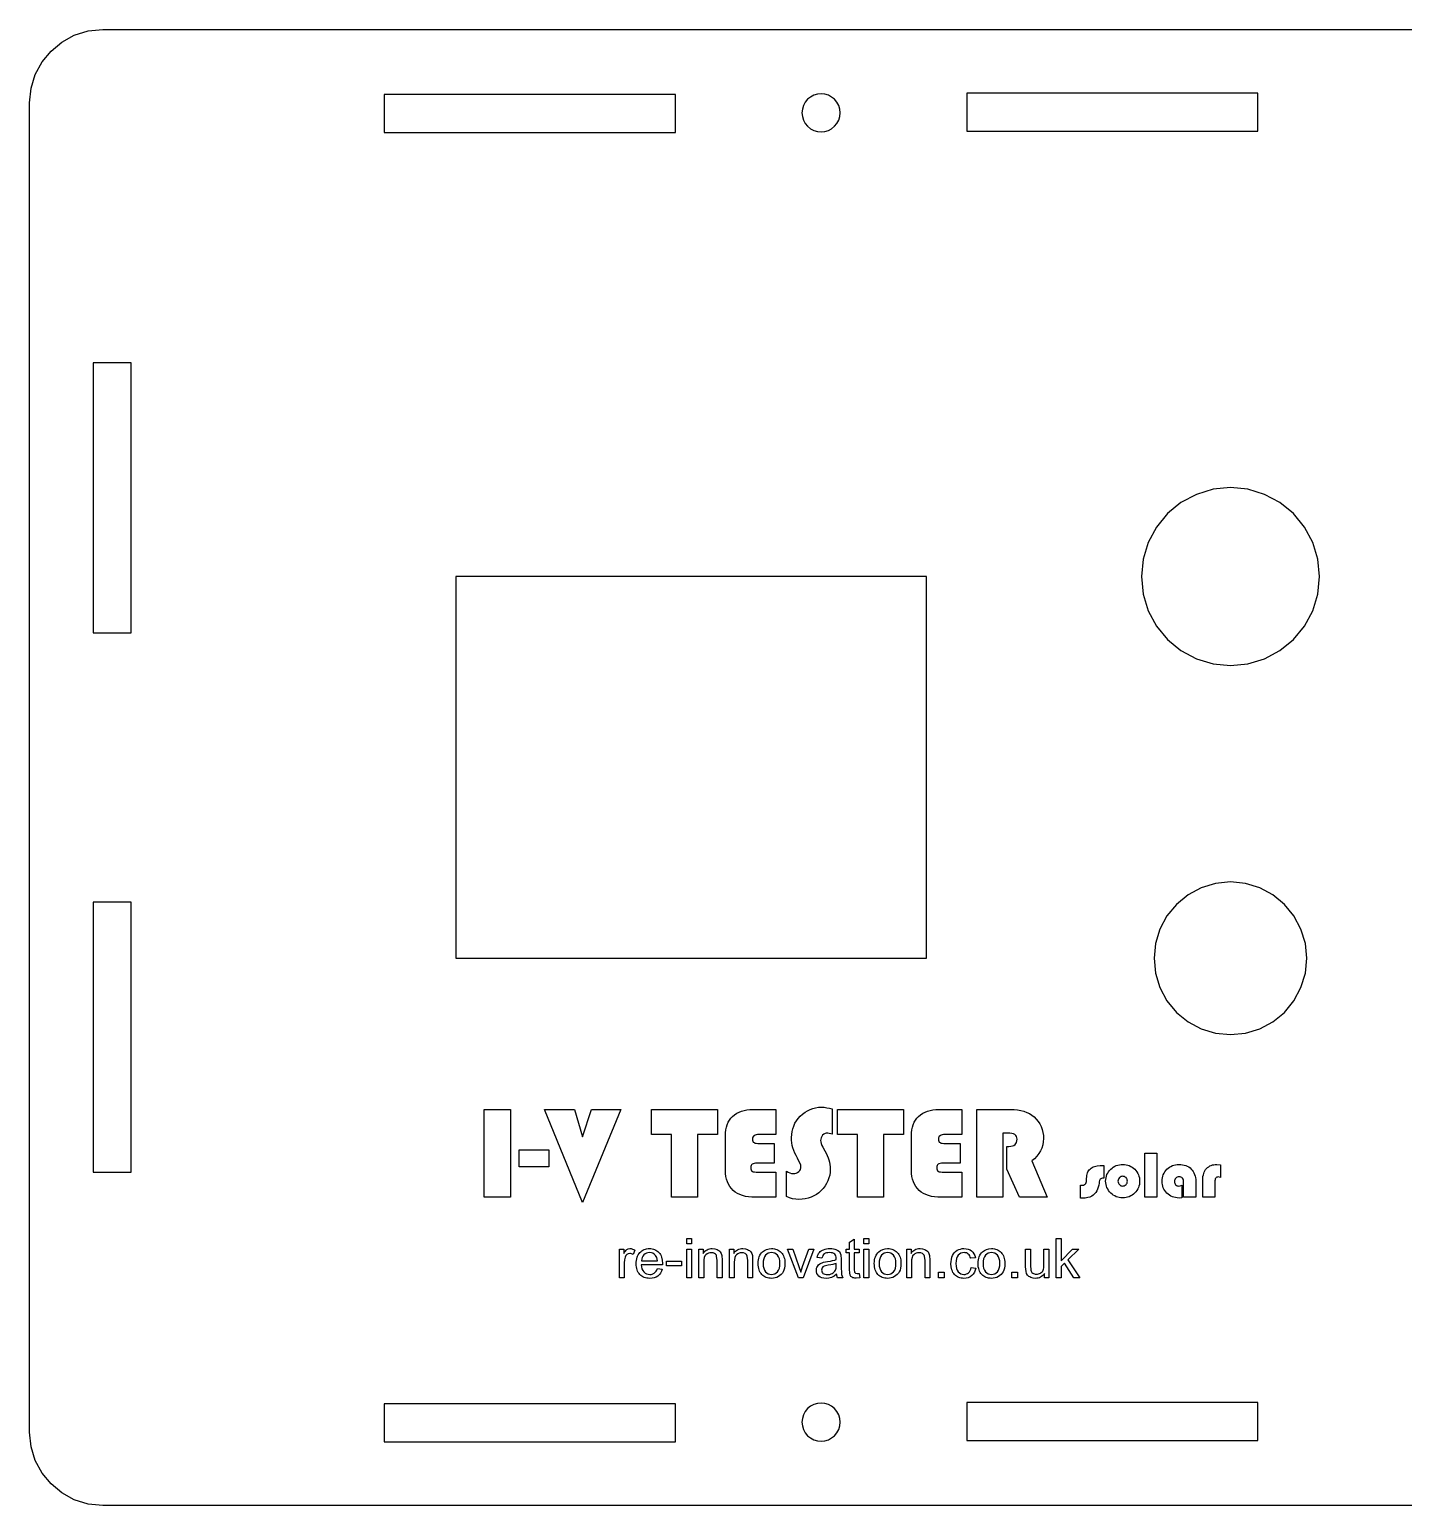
# Model space of a CAD drawing. Extents: x -206 to 219, y -253 to 211.
# Drawn here: x -98.1 to 9.9, y -10.5 to 105.5 of the extents above; entities that cross this region are included whole.
import ezdxf

# ---------------------------------------------------------------- set-up
doc = ezdxf.new("R2010")
doc.units = 0
doc.layers.add('LAYER_1', color=7, linetype='CONTINUOUS')

msp = doc.modelspace()

# ---------------------------------------------------------------- linework, layer by layer
at = {"layer": 'LAYER_1', "color": 250}
msp.add_lwpolyline([(112.15, -10.54), (-92.33, -10.54), (-93.49, -10.43), (-94.57, -10.09), (-95.54, -9.56), (-96.4, -8.85), (-97.1, -8), (-97.64, -7.02), (-97.97, -5.94), (-98.09, -4.78), (-98.09, 99.69), (-97.97, 100.85), (-97.64, 101.93), (-97.1, 102.91), (-96.4, 103.76), (-95.54, 104.47), (-94.57, 105), (-93.49, 105.34), (-92.33, 105.46), (-92.33, 105.46), (112.15, 105.46)], dxfattribs=at)
for points in [[(-70.2, 97.36), (-47.31, 97.36), (-47.31, 100.36), (-70.2, 100.36), (-70.2, 97.36)], [(-35.87, 100.41), (-36.16, 100.38), (-36.44, 100.29), (-36.7, 100.15), (-36.93, 99.97), (-37.12, 99.74), (-37.25, 99.48), (-37.34, 99.2), (-37.37, 98.91), (-37.34, 98.61), (-37.25, 98.33), (-37.12, 98.07), (-36.93, 97.85), (-36.7, 97.66), (-36.44, 97.52), (-36.16, 97.43), (-35.87, 97.41), (-35.58, 97.43), (-35.29, 97.52), (-35.04, 97.66), (-34.81, 97.85), (-34.62, 98.07), (-34.48, 98.33), (-34.4, 98.61), (-34.37, 98.91), (-34.4, 99.2), (-34.48, 99.48), (-34.62, 99.74), (-34.81, 99.97), (-35.04, 100.15), (-35.29, 100.29), (-35.58, 100.38)], [(-24.42, 97.46), (-1.54, 97.46), (-1.54, 100.46), (-24.42, 100.46), (-24.42, 97.46)], [(-93.09, 58.05), (-90.09, 58.05), (-90.09, 79.26), (-93.09, 79.26), (-93.09, 58.05)], [(-3.69, 69.46), (-5.05, 69.32), (-6.37, 68.92), (-7.58, 68.28), (-8.64, 67.41), (-9.51, 66.34), (-10.16, 65.13), (-10.55, 63.82), (-10.69, 62.46), (-10.55, 61.09), (-10.16, 59.78), (-9.51, 58.57), (-8.64, 57.51), (-7.58, 56.64), (-6.37, 55.99), (-5.05, 55.59), (-3.69, 55.46), (-2.32, 55.59), (-1.01, 55.99), (0.2, 56.64), (1.26, 57.51), (2.13, 58.57), (2.78, 59.78), (3.18, 61.09), (3.31, 62.46), (3.18, 63.82), (2.78, 65.13), (2.13, 66.34), (1.26, 67.41), (0.2, 68.28), (-1.01, 68.92), (-2.32, 69.32)], [(-64.59, 32.46), (-27.59, 32.46), (-27.59, 62.46), (-64.59, 62.46), (-64.59, 32.46)], [(-3.69, 38.46), (-4.86, 38.34), (-5.99, 38), (-7.02, 37.44), (-7.93, 36.7), (-8.68, 35.79), (-9.23, 34.75), (-9.57, 33.63), (-9.69, 32.46), (-9.57, 31.29), (-9.23, 30.16), (-8.68, 29.12), (-7.93, 28.21), (-7.02, 27.47), (-5.99, 26.91), (-4.86, 26.57), (-3.69, 26.46), (-2.52, 26.57), (-1.39, 26.91), (-0.36, 27.47), (0.55, 28.21), (1.3, 29.12), (1.85, 30.16), (2.2, 31.29), (2.31, 32.46), (2.2, 33.63), (1.85, 34.75), (1.3, 35.79), (0.55, 36.7), (-0.36, 37.44), (-1.39, 38), (-2.52, 38.34)], [(-93.09, 15.65), (-90.09, 15.65), (-90.09, 36.86), (-93.09, 36.86), (-93.09, 15.65)], [(-60.28, 20.59), (-60.28, 13.68), (-62.34, 13.68), (-62.34, 20.59), (-60.28, 20.59)], [(-51.62, 20.59), (-54.63, 13.28), (-57.62, 20.59), (-55.24, 20.59), (-54.61, 18.43), (-53.91, 20.59), (-51.62, 20.59)], [(-45.57, 18.6), (-45.57, 13.68), (-47.63, 13.68), (-47.63, 18.6), (-49.2, 18.6), (-49.2, 20.59), (-44, 20.59), (-44, 18.6), (-45.57, 18.6)], [(-39.56, 17.9), (-39.56, 16.36), (-40.9, 16.36), (-41.03, 16.35), (-41.13, 16.34), (-41.22, 16.31), (-41.29, 16.28), (-41.34, 16.23), (-41.37, 16.17), (-41.39, 16.1), (-41.4, 16.01), (-41.39, 15.91), (-41.37, 15.83), (-41.34, 15.76), (-41.28, 15.72), (-41.21, 15.69), (-41.11, 15.67), (-40.97, 15.66), (-40.81, 15.65), (-39.43, 15.65), (-39.43, 13.68), (-41.04, 13.68), (-41.32, 13.69), (-41.58, 13.71), (-41.82, 13.75), (-42.04, 13.81), (-42.25, 13.89), (-42.45, 13.98), (-42.62, 14.09), (-42.78, 14.22), (-42.92, 14.37), (-43.04, 14.52), (-43.15, 14.7), (-43.23, 14.89), (-43.3, 15.09), (-43.35, 15.31), (-43.37, 15.54), (-43.38, 15.79), (-43.38, 18.5), (-43.37, 18.74), (-43.35, 18.97), (-43.3, 19.18), (-43.24, 19.38), (-43.16, 19.57), (-43.06, 19.74), (-42.95, 19.9), (-42.82, 20.04), (-42.67, 20.17), (-42.5, 20.28), (-42.32, 20.37), (-42.13, 20.45), (-41.92, 20.51), (-41.7, 20.55), (-41.46, 20.58), (-41.21, 20.59), (-39.43, 20.59), (-39.43, 18.6), (-40.74, 18.6), (-40.86, 18.6), (-40.97, 18.58), (-41.06, 18.55), (-41.14, 18.52), (-41.19, 18.47), (-41.24, 18.41), (-41.26, 18.34), (-41.27, 18.26), (-41.26, 18.16), (-41.24, 18.09), (-41.2, 18.02), (-41.14, 17.98), (-41.07, 17.94), (-40.97, 17.92), (-40.84, 17.9), (-40.69, 17.9), (-39.56, 17.9)], [(-35, 20.62), (-35, 18.65), (-35.34, 18.72), (-35.46, 18.71), (-35.56, 18.68), (-35.66, 18.63), (-35.75, 18.55), (-35.82, 18.46), (-35.87, 18.36), (-35.9, 18.25), (-35.91, 18.14), (-35.9, 18.03), (-35.87, 17.9), (-35.81, 17.76), (-35.73, 17.61), (-35.57, 17.34), (-35.47, 17.15), (-35.39, 16.97), (-35.31, 16.79), (-35.25, 16.61), (-35.21, 16.43), (-35.17, 16.26), (-35.15, 16.08), (-35.15, 15.91), (-35.16, 15.66), (-35.19, 15.42), (-35.25, 15.2), (-35.33, 14.98), (-35.43, 14.77), (-35.55, 14.57), (-35.7, 14.38), (-35.86, 14.2), (-36.05, 14.04), (-36.24, 13.9), (-36.45, 13.78), (-36.66, 13.68), (-36.88, 13.6), (-37.12, 13.55), (-37.36, 13.52), (-37.61, 13.5), (-37.86, 13.52), (-38.11, 13.56), (-38.35, 13.63), (-38.59, 13.73), (-38.59, 15.73), (-38.45, 15.65), (-38.32, 15.59), (-38.19, 15.56), (-38.07, 15.54), (-37.94, 15.55), (-37.83, 15.58), (-37.72, 15.63), (-37.62, 15.7), (-37.55, 15.78), (-37.49, 15.87), (-37.46, 15.98), (-37.45, 16.09), (-37.46, 16.19), (-37.52, 16.33), (-37.61, 16.52), (-37.73, 16.75), (-37.84, 16.95), (-37.94, 17.15), (-38.02, 17.36), (-38.08, 17.56), (-38.13, 17.76), (-38.17, 17.96), (-38.19, 18.17), (-38.2, 18.37), (-38.18, 18.61), (-38.15, 18.84), (-38.1, 19.06), (-38.02, 19.28), (-37.92, 19.49), (-37.8, 19.68), (-37.66, 19.87), (-37.5, 20.05), (-37.32, 20.22), (-37.13, 20.36), (-36.94, 20.48), (-36.73, 20.58), (-36.52, 20.66), (-36.3, 20.72), (-36.07, 20.75), (-35.84, 20.76), (-35.62, 20.75), (-35.41, 20.72), (-35.21, 20.68), (-35, 20.62)], [(-30.95, 18.6), (-30.95, 13.68), (-33.01, 13.68), (-33.01, 18.6), (-34.58, 18.6), (-34.58, 20.59), (-29.38, 20.59), (-29.38, 18.6), (-30.95, 18.6)], [(-24.94, 17.9), (-24.94, 16.36), (-26.28, 16.36), (-26.41, 16.35), (-26.51, 16.34), (-26.6, 16.31), (-26.67, 16.28), (-26.72, 16.23), (-26.75, 16.17), (-26.77, 16.1), (-26.78, 16.01), (-26.77, 15.91), (-26.75, 15.83), (-26.72, 15.76), (-26.67, 15.72), (-26.59, 15.69), (-26.49, 15.67), (-26.35, 15.66), (-26.19, 15.65), (-24.81, 15.65), (-24.81, 13.68), (-26.42, 13.68), (-26.7, 13.69), (-26.96, 13.71), (-27.2, 13.75), (-27.43, 13.81), (-27.64, 13.89), (-27.83, 13.98), (-28, 14.09), (-28.16, 14.22), (-28.3, 14.37), (-28.43, 14.52), (-28.53, 14.7), (-28.61, 14.89), (-28.68, 15.09), (-28.73, 15.31), (-28.76, 15.54), (-28.77, 15.79), (-28.77, 18.5), (-28.76, 18.74), (-28.73, 18.97), (-28.68, 19.18), (-28.62, 19.38), (-28.54, 19.57), (-28.45, 19.74), (-28.33, 19.9), (-28.2, 20.04), (-28.05, 20.17), (-27.88, 20.28), (-27.7, 20.37), (-27.51, 20.45), (-27.3, 20.51), (-27.08, 20.55), (-26.85, 20.58), (-26.6, 20.59), (-24.81, 20.59), (-24.81, 18.6), (-26.12, 18.6), (-26.24, 18.6), (-26.35, 18.58), (-26.44, 18.55), (-26.52, 18.52), (-26.58, 18.47), (-26.62, 18.41), (-26.64, 18.34), (-26.65, 18.26), (-26.64, 18.16), (-26.62, 18.09), (-26.58, 18.02), (-26.52, 17.98), (-26.45, 17.94), (-26.35, 17.92), (-26.22, 17.9), (-26.07, 17.9), (-24.94, 17.9)], [(-21.57, 18.73), (-21.57, 13.68), (-23.63, 13.68), (-23.63, 20.59), (-20.99, 20.59), (-20.7, 20.58), (-20.42, 20.55), (-20.16, 20.5), (-19.92, 20.44), (-19.69, 20.35), (-19.49, 20.25), (-19.3, 20.13), (-19.12, 19.99), (-18.95, 19.82), (-18.8, 19.63), (-18.67, 19.44), (-18.57, 19.23), (-18.49, 19.01), (-18.43, 18.78), (-18.39, 18.54), (-18.38, 18.29), (-18.4, 18.04), (-18.44, 17.79), (-18.51, 17.55), (-18.61, 17.33), (-18.74, 17.11), (-18.9, 16.91), (-19.08, 16.71), (-19.3, 16.53), (-18.11, 13.68), (-20.27, 13.68), (-21.27, 15.9), (-21.27, 17.68), (-21.1, 17.68), (-20.95, 17.69), (-20.82, 17.72), (-20.71, 17.76), (-20.62, 17.82), (-20.55, 17.9), (-20.5, 17.99), (-20.47, 18.11), (-20.46, 18.24), (-20.47, 18.35), (-20.5, 18.45), (-20.56, 18.54), (-20.64, 18.61), (-20.75, 18.66), (-20.88, 18.7), (-21.03, 18.72), (-21.21, 18.73), (-21.57, 18.73)], [(-57.28, 17.41), (-57.28, 16.07), (-59.59, 16.07), (-59.59, 17.41), (-57.28, 17.41)], [(-12.14, 16.26), (-12.01, 16.26), (-11.88, 16.24), (-11.76, 16.21), (-11.64, 16.17), (-11.52, 16.11), (-11.42, 16.05), (-11.31, 15.97), (-11.21, 15.88), (-11.12, 15.78), (-11.05, 15.67), (-10.98, 15.56), (-10.93, 15.45), (-10.88, 15.33), (-10.85, 15.21), (-10.83, 15.08), (-10.83, 14.95), (-10.84, 14.81), (-10.85, 14.68), (-10.88, 14.56), (-10.93, 14.44), (-10.98, 14.33), (-11.05, 14.22), (-11.13, 14.11), (-11.22, 14.01), (-11.32, 13.92), (-11.42, 13.84), (-11.53, 13.78), (-11.65, 13.72), (-11.77, 13.68), (-11.89, 13.65), (-12.03, 13.63), (-12.16, 13.63), (-12.3, 13.63), (-12.43, 13.65), (-12.55, 13.68), (-12.67, 13.72), (-12.79, 13.78), (-12.9, 13.84), (-13, 13.92), (-13.1, 14.01), (-13.2, 14.11), (-13.28, 14.22), (-13.34, 14.33), (-13.4, 14.44), (-13.44, 14.56), (-13.47, 14.68), (-13.49, 14.81), (-13.5, 14.95), (-13.49, 15.08), (-13.47, 15.21), (-13.44, 15.34), (-13.4, 15.46), (-13.34, 15.57), (-13.28, 15.68), (-13.2, 15.79), (-13.1, 15.88), (-13, 15.97), (-12.9, 16.05), (-12.78, 16.12), (-12.67, 16.17), (-12.54, 16.21), (-12.41, 16.24), (-12.28, 16.26), (-12.14, 16.26)], [(-9.48, 17.15), (-9.48, 13.68), (-10.43, 13.68), (-10.43, 17.15), (-9.48, 17.15)], [(-7.52, 14.63), (-7.52, 13.64), (-7.73, 13.62), (-7.87, 13.63), (-8, 13.65), (-8.13, 13.68), (-8.25, 13.72), (-8.37, 13.77), (-8.48, 13.84), (-8.59, 13.91), (-8.68, 14), (-8.77, 14.1), (-8.85, 14.2), (-8.92, 14.31), (-8.97, 14.42), (-9.01, 14.54), (-9.04, 14.67), (-9.06, 14.8), (-9.06, 14.94), (-9.06, 15.08), (-9.04, 15.21), (-9.01, 15.33), (-8.97, 15.45), (-8.91, 15.57), (-8.85, 15.68), (-8.77, 15.78), (-8.68, 15.88), (-8.58, 15.97), (-8.48, 16.05), (-8.37, 16.11), (-8.25, 16.17), (-8.13, 16.21), (-8.01, 16.24), (-7.88, 16.26), (-7.74, 16.26), (-7.59, 16.26), (-7.45, 16.24), (-7.32, 16.21), (-7.19, 16.17), (-7.08, 16.12), (-6.97, 16.06), (-6.87, 15.99), (-6.77, 15.9), (-6.69, 15.81), (-6.62, 15.71), (-6.56, 15.6), (-6.51, 15.48), (-6.47, 15.35), (-6.44, 15.22), (-6.42, 15.07), (-6.42, 14.92), (-6.42, 13.68), (-7.37, 13.68), (-7.37, 14.85), (-7.38, 14.95), (-7.39, 15.03), (-7.42, 15.11), (-7.47, 15.17), (-7.52, 15.22), (-7.58, 15.26), (-7.65, 15.28), (-7.73, 15.29), (-7.8, 15.29), (-7.87, 15.26), (-7.93, 15.23), (-7.99, 15.18), (-8.04, 15.13), (-8.07, 15.06), (-8.09, 15), (-8.1, 14.92), (-8.09, 14.85), (-8.07, 14.78), (-8.04, 14.72), (-8, 14.66), (-7.95, 14.62), (-7.89, 14.59), (-7.82, 14.57), (-7.75, 14.56), (-7.63, 14.58), (-7.52, 14.63)], [(-4.47, 16.24), (-4.47, 15.22), (-4.65, 15.28), (-4.72, 15.27), (-4.77, 15.25), (-4.81, 15.22), (-4.85, 15.18), (-4.88, 15.12), (-4.9, 15.05), (-4.91, 14.97), (-4.91, 14.88), (-4.91, 13.68), (-5.87, 13.68), (-5.87, 15.06), (-5.86, 15.2), (-5.85, 15.32), (-5.82, 15.44), (-5.79, 15.56), (-5.75, 15.66), (-5.7, 15.76), (-5.64, 15.85), (-5.57, 15.94), (-5.49, 16.01), (-5.4, 16.08), (-5.31, 16.14), (-5.21, 16.18), (-5.11, 16.22), (-5, 16.24), (-4.89, 16.26), (-4.76, 16.26), (-4.47, 16.24)], [(-13.65, 16.18), (-13.65, 15.17), (-13.74, 15.17), (-13.82, 15.16), (-13.88, 15.13), (-13.93, 15.1), (-13.96, 15.05), (-13.99, 14.99), (-14.01, 14.9), (-14.02, 14.8), (-14.04, 14.63), (-14.08, 14.46), (-14.13, 14.31), (-14.2, 14.18), (-14.27, 14.05), (-14.37, 13.94), (-14.47, 13.85), (-14.59, 13.77), (-14.74, 13.7), (-14.91, 13.65), (-15.12, 13.62), (-15.35, 13.61), (-15.48, 13.61), (-15.48, 14.62), (-15.44, 14.62), (-15.33, 14.62), (-15.24, 14.64), (-15.17, 14.67), (-15.11, 14.71), (-15.07, 14.77), (-15.03, 14.84), (-15.01, 14.93), (-15, 15.04), (-14.97, 15.38), (-14.93, 15.59), (-14.89, 15.67), (-14.85, 15.75), (-14.79, 15.83), (-14.71, 15.9), (-14.64, 15.97), (-14.56, 16.02), (-14.47, 16.07), (-14.38, 16.11), (-14.17, 16.16), (-13.94, 16.18), (-13.65, 16.18)], [(-12.16, 15.33), (-12.24, 15.32), (-12.3, 15.3), (-12.37, 15.26), (-12.42, 15.22), (-12.47, 15.16), (-12.5, 15.09), (-12.52, 15.02), (-12.53, 14.95), (-12.52, 14.87), (-12.5, 14.8), (-12.47, 14.73), (-12.42, 14.68), (-12.36, 14.63), (-12.3, 14.59), (-12.24, 14.57), (-12.16, 14.56), (-12.09, 14.57), (-12.02, 14.59), (-11.96, 14.63), (-11.9, 14.68), (-11.86, 14.73), (-11.82, 14.8), (-11.8, 14.87), (-11.79, 14.95), (-11.8, 15.02), (-11.82, 15.09), (-11.85, 15.16), (-11.9, 15.22), (-11.96, 15.26), (-12.02, 15.3), (-12.09, 15.32), (-12.16, 15.33)], [(-46.43, 10.01), (-46.43, 10.45), (-46.05, 10.45), (-46.05, 10.01), (-46.43, 10.01)], [(-32.5, 10.01), (-32.5, 10.45), (-32.12, 10.45), (-32.12, 10.01), (-32.5, 10.01)], [(-17.38, 7.35), (-17.38, 10.45), (-17, 10.45), (-17, 8.68), (-16.1, 9.59), (-15.61, 9.59), (-16.46, 8.76), (-15.52, 7.35), (-15.99, 7.35), (-16.73, 8.5), (-17, 8.24), (-17, 7.35), (-17.38, 7.35)], [(-51.72, 7.35), (-51.72, 9.59), (-51.38, 9.59), (-51.38, 9.25), (-51.31, 9.36), (-51.25, 9.45), (-51.19, 9.52), (-51.13, 9.57), (-51.02, 9.62), (-50.89, 9.64), (-50.79, 9.64), (-50.7, 9.61), (-50.6, 9.57), (-50.5, 9.52), (-50.63, 9.17), (-50.7, 9.21), (-50.77, 9.23), (-50.84, 9.25), (-50.91, 9.25), (-51.03, 9.23), (-51.13, 9.18), (-51.22, 9.09), (-51.27, 8.97), (-51.32, 8.76), (-51.34, 8.53), (-51.34, 7.35), (-51.72, 7.35)], [(-48.74, 8.07), (-48.35, 8.03), (-48.41, 7.86), (-48.48, 7.72), (-48.58, 7.6), (-48.69, 7.49), (-48.83, 7.41), (-48.98, 7.35), (-49.15, 7.31), (-49.33, 7.3), (-49.45, 7.31), (-49.57, 7.32), (-49.67, 7.35), (-49.77, 7.38), (-49.87, 7.42), (-49.96, 7.47), (-50.04, 7.53), (-50.11, 7.61), (-50.18, 7.68), (-50.24, 7.77), (-50.29, 7.87), (-50.33, 7.97), (-50.36, 8.08), (-50.38, 8.2), (-50.4, 8.32), (-50.4, 8.45), (-50.4, 8.59), (-50.38, 8.72), (-50.36, 8.84), (-50.33, 8.96), (-50.29, 9.06), (-50.24, 9.16), (-50.18, 9.25), (-50.11, 9.33), (-50.03, 9.4), (-49.95, 9.47), (-49.87, 9.52), (-49.78, 9.57), (-49.68, 9.6), (-49.58, 9.62), (-49.47, 9.64), (-49.36, 9.64), (-49.25, 9.64), (-49.14, 9.62), (-49.04, 9.6), (-48.95, 9.57), (-48.86, 9.52), (-48.77, 9.47), (-48.7, 9.41), (-48.62, 9.34), (-48.55, 9.26), (-48.5, 9.17), (-48.45, 9.07), (-48.41, 8.97), (-48.35, 8.74), (-48.34, 8.48), (-48.34, 8.38), (-50.01, 8.38), (-49.99, 8.2), (-49.95, 8.05), (-49.88, 7.92), (-49.8, 7.81), (-49.7, 7.72), (-49.59, 7.66), (-49.47, 7.63), (-49.33, 7.61), (-49.23, 7.62), (-49.14, 7.64), (-49.05, 7.68), (-48.98, 7.72), (-48.91, 7.79), (-48.84, 7.87), (-48.79, 7.96), (-48.74, 8.07)], [(-49.99, 8.69), (-48.74, 8.69), (-48.76, 8.82), (-48.79, 8.94), (-48.83, 9.03), (-48.88, 9.11), (-48.98, 9.21), (-49.09, 9.28), (-49.21, 9.32), (-49.35, 9.33), (-49.48, 9.32), (-49.59, 9.29), (-49.7, 9.23), (-49.79, 9.16), (-49.87, 9.06), (-49.93, 8.95), (-49.97, 8.83), (-49.99, 8.69)], [(-46.43, 7.35), (-46.43, 9.59), (-46.05, 9.59), (-46.05, 7.35), (-46.43, 7.35)], [(-45.47, 7.35), (-45.47, 9.59), (-45.13, 9.59), (-45.13, 9.27), (-45.07, 9.36), (-45, 9.44), (-44.92, 9.5), (-44.83, 9.55), (-44.74, 9.59), (-44.64, 9.62), (-44.53, 9.64), (-44.42, 9.64), (-44.23, 9.63), (-44.05, 9.57), (-43.97, 9.53), (-43.9, 9.49), (-43.84, 9.44), (-43.79, 9.38), (-43.72, 9.25), (-43.68, 9.1), (-43.65, 8.73), (-43.65, 7.35), (-44.03, 7.35), (-44.03, 8.72), (-44.08, 9.06), (-44.1, 9.12), (-44.14, 9.17), (-44.18, 9.21), (-44.24, 9.25), (-44.36, 9.3), (-44.5, 9.31), (-44.62, 9.31), (-44.73, 9.28), (-44.83, 9.23), (-44.92, 9.16), (-45, 9.07), (-45.05, 8.94), (-45.08, 8.77), (-45.09, 8.58), (-45.09, 7.35), (-45.47, 7.35)], [(-43.07, 7.35), (-43.07, 9.59), (-42.73, 9.59), (-42.73, 9.27), (-42.67, 9.36), (-42.59, 9.44), (-42.51, 9.5), (-42.43, 9.55), (-42.34, 9.59), (-42.24, 9.62), (-42.13, 9.64), (-42.02, 9.64), (-41.82, 9.63), (-41.65, 9.57), (-41.57, 9.53), (-41.5, 9.49), (-41.44, 9.44), (-41.39, 9.38), (-41.32, 9.25), (-41.27, 9.1), (-41.25, 8.73), (-41.25, 7.35), (-41.63, 7.35), (-41.63, 8.72), (-41.68, 9.06), (-41.7, 9.12), (-41.74, 9.17), (-41.78, 9.21), (-41.83, 9.25), (-41.96, 9.3), (-42.1, 9.31), (-42.22, 9.31), (-42.32, 9.28), (-42.42, 9.23), (-42.52, 9.16), (-42.59, 9.07), (-42.65, 8.94), (-42.68, 8.77), (-42.69, 8.58), (-42.69, 7.35), (-43.07, 7.35)], [(-40.81, 8.47), (-40.81, 8.62), (-40.79, 8.76), (-40.76, 8.89), (-40.73, 9.01), (-40.68, 9.12), (-40.62, 9.22), (-40.55, 9.31), (-40.47, 9.39), (-40.31, 9.5), (-40.15, 9.58), (-39.96, 9.63), (-39.76, 9.64), (-39.65, 9.64), (-39.54, 9.62), (-39.44, 9.6), (-39.34, 9.57), (-39.25, 9.53), (-39.16, 9.47), (-39.08, 9.41), (-39.01, 9.34), (-38.94, 9.26), (-38.88, 9.18), (-38.83, 9.08), (-38.79, 8.98), (-38.75, 8.87), (-38.73, 8.76), (-38.72, 8.63), (-38.71, 8.51), (-38.72, 8.3), (-38.75, 8.12), (-38.79, 7.96), (-38.84, 7.82), (-38.91, 7.71), (-39, 7.6), (-39.1, 7.52), (-39.22, 7.44), (-39.35, 7.38), (-39.48, 7.34), (-39.62, 7.31), (-39.76, 7.3), (-39.88, 7.31), (-39.98, 7.32), (-40.09, 7.35), (-40.19, 7.38), (-40.28, 7.42), (-40.36, 7.47), (-40.45, 7.53), (-40.52, 7.6), (-40.59, 7.68), (-40.65, 7.77), (-40.7, 7.87), (-40.74, 7.97), (-40.77, 8.09), (-40.79, 8.21), (-40.81, 8.34), (-40.81, 8.47)], [(-40.42, 8.47), (-40.41, 8.27), (-40.37, 8.1), (-40.32, 7.95), (-40.23, 7.83), (-40.13, 7.74), (-40.02, 7.67), (-39.9, 7.63), (-39.76, 7.61), (-39.63, 7.63), (-39.5, 7.67), (-39.39, 7.74), (-39.29, 7.83), (-39.21, 7.95), (-39.15, 8.1), (-39.11, 8.28), (-39.1, 8.49), (-39.12, 8.68), (-39.15, 8.85), (-39.21, 9), (-39.29, 9.12), (-39.39, 9.21), (-39.5, 9.28), (-39.63, 9.32), (-39.76, 9.33), (-39.9, 9.32), (-40.02, 9.28), (-40.13, 9.21), (-40.23, 9.12), (-40.32, 9), (-40.37, 8.85), (-40.41, 8.67), (-40.42, 8.47)], [(-37.65, 7.35), (-38.5, 9.59), (-38.1, 9.59), (-37.62, 8.25), (-37.47, 7.8), (-37.33, 8.23), (-36.83, 9.59), (-36.44, 9.59), (-37.29, 7.35), (-37.65, 7.35)], [(-34.65, 7.63), (-34.85, 7.48), (-35.05, 7.38), (-35.25, 7.32), (-35.47, 7.3), (-35.65, 7.31), (-35.8, 7.35), (-35.93, 7.4), (-36.04, 7.48), (-36.12, 7.58), (-36.19, 7.69), (-36.22, 7.81), (-36.24, 7.94), (-36.23, 8.02), (-36.22, 8.1), (-36.19, 8.17), (-36.16, 8.24), (-36.08, 8.37), (-35.97, 8.46), (-35.69, 8.59), (-35.36, 8.64), (-35.14, 8.67), (-34.96, 8.7), (-34.8, 8.74), (-34.68, 8.78), (-34.68, 8.87), (-34.68, 8.98), (-34.7, 9.07), (-34.74, 9.14), (-34.78, 9.2), (-34.87, 9.26), (-34.96, 9.3), (-35.08, 9.32), (-35.22, 9.33), (-35.34, 9.32), (-35.45, 9.31), (-35.54, 9.28), (-35.61, 9.24), (-35.67, 9.18), (-35.72, 9.11), (-35.77, 9.01), (-35.8, 8.9), (-36.17, 8.95), (-36.14, 9.07), (-36.1, 9.17), (-36.06, 9.26), (-36, 9.34), (-35.94, 9.41), (-35.86, 9.47), (-35.77, 9.52), (-35.67, 9.56), (-35.56, 9.6), (-35.43, 9.62), (-35.3, 9.64), (-35.16, 9.64), (-35.02, 9.64), (-34.9, 9.63), (-34.79, 9.61), (-34.7, 9.58), (-34.54, 9.5), (-34.43, 9.41), (-34.36, 9.29), (-34.31, 9.15), (-34.29, 8.8), (-34.29, 8.29), (-34.27, 7.62), (-34.17, 7.35), (-34.57, 7.35), (-34.65, 7.63)], [(-32.88, 7.69), (-32.82, 7.36), (-33.11, 7.32), (-33.21, 7.33), (-33.29, 7.34), (-33.37, 7.36), (-33.43, 7.39), (-33.53, 7.46), (-33.59, 7.56), (-33.62, 7.73), (-33.64, 8.01), (-33.64, 9.3), (-33.91, 9.3), (-33.91, 9.59), (-33.64, 9.59), (-33.64, 10.15), (-33.26, 10.38), (-33.26, 9.59), (-32.88, 9.59), (-32.88, 9.3), (-33.26, 9.3), (-33.26, 7.99), (-33.24, 7.78), (-33.17, 7.71), (-33.04, 7.68), (-32.88, 7.69)], [(-32.5, 7.35), (-32.5, 9.59), (-32.12, 9.59), (-32.12, 7.35), (-32.5, 7.35)], [(-31.69, 8.47), (-31.68, 8.62), (-31.67, 8.76), (-31.64, 8.89), (-31.6, 9.01), (-31.55, 9.12), (-31.49, 9.22), (-31.42, 9.31), (-31.34, 9.39), (-31.19, 9.5), (-31.02, 9.58), (-30.84, 9.63), (-30.64, 9.64), (-30.52, 9.64), (-30.42, 9.62), (-30.31, 9.6), (-30.22, 9.57), (-30.13, 9.53), (-30.04, 9.47), (-29.96, 9.41), (-29.88, 9.34), (-29.81, 9.26), (-29.75, 9.18), (-29.7, 9.08), (-29.66, 8.98), (-29.63, 8.87), (-29.61, 8.76), (-29.59, 8.63), (-29.59, 8.51), (-29.6, 8.3), (-29.62, 8.12), (-29.66, 7.96), (-29.72, 7.82), (-29.79, 7.71), (-29.88, 7.6), (-29.98, 7.52), (-30.1, 7.44), (-30.22, 7.38), (-30.36, 7.34), (-30.49, 7.31), (-30.64, 7.3), (-30.75, 7.31), (-30.86, 7.32), (-30.96, 7.35), (-31.06, 7.38), (-31.15, 7.42), (-31.24, 7.47), (-31.32, 7.53), (-31.4, 7.6), (-31.47, 7.68), (-31.52, 7.77), (-31.57, 7.87), (-31.62, 7.97), (-31.65, 8.09), (-31.67, 8.21), (-31.68, 8.34), (-31.69, 8.47)], [(-31.3, 8.47), (-31.29, 8.27), (-31.25, 8.1), (-31.19, 7.95), (-31.11, 7.83), (-31.01, 7.74), (-30.9, 7.67), (-30.77, 7.63), (-30.64, 7.61), (-30.5, 7.63), (-30.38, 7.67), (-30.27, 7.74), (-30.17, 7.83), (-30.08, 7.95), (-30.03, 8.1), (-29.99, 8.28), (-29.98, 8.49), (-29.99, 8.68), (-30.03, 8.85), (-30.09, 9), (-30.17, 9.12), (-30.27, 9.21), (-30.38, 9.28), (-30.5, 9.32), (-30.64, 9.33), (-30.77, 9.32), (-30.9, 9.28), (-31.01, 9.21), (-31.11, 9.12), (-31.19, 9), (-31.25, 8.85), (-31.29, 8.67), (-31.3, 8.47)], [(-29.14, 7.35), (-29.14, 9.59), (-28.8, 9.59), (-28.8, 9.27), (-28.74, 9.36), (-28.66, 9.44), (-28.59, 9.5), (-28.5, 9.55), (-28.41, 9.59), (-28.31, 9.62), (-28.2, 9.64), (-28.09, 9.64), (-27.9, 9.63), (-27.72, 9.57), (-27.64, 9.53), (-27.57, 9.49), (-27.51, 9.44), (-27.46, 9.38), (-27.39, 9.25), (-27.34, 9.1), (-27.32, 8.73), (-27.32, 7.35), (-27.7, 7.35), (-27.7, 8.72), (-27.75, 9.06), (-27.77, 9.12), (-27.81, 9.17), (-27.85, 9.21), (-27.9, 9.25), (-28.03, 9.3), (-28.17, 9.31), (-28.29, 9.31), (-28.4, 9.28), (-28.5, 9.23), (-28.59, 9.16), (-28.67, 9.07), (-28.72, 8.94), (-28.75, 8.77), (-28.76, 8.58), (-28.76, 7.35), (-29.14, 7.35)], [(-24.08, 8.17), (-23.71, 8.12), (-23.75, 7.94), (-23.82, 7.78), (-23.91, 7.64), (-24.02, 7.52), (-24.15, 7.43), (-24.3, 7.36), (-24.46, 7.32), (-24.64, 7.3), (-24.75, 7.31), (-24.86, 7.32), (-24.96, 7.34), (-25.05, 7.38), (-25.14, 7.42), (-25.23, 7.47), (-25.31, 7.53), (-25.38, 7.6), (-25.44, 7.68), (-25.5, 7.77), (-25.55, 7.86), (-25.59, 7.97), (-25.64, 8.2), (-25.66, 8.46), (-25.65, 8.64), (-25.63, 8.8), (-25.59, 8.96), (-25.54, 9.1), (-25.47, 9.23), (-25.39, 9.34), (-25.29, 9.43), (-25.17, 9.51), (-25.05, 9.57), (-24.91, 9.61), (-24.78, 9.64), (-24.64, 9.64), (-24.46, 9.63), (-24.31, 9.6), (-24.16, 9.54), (-24.04, 9.46), (-23.93, 9.36), (-23.85, 9.24), (-23.79, 9.1), (-23.74, 8.93), (-24.11, 8.88), (-24.14, 8.98), (-24.18, 9.08), (-24.24, 9.15), (-24.3, 9.22), (-24.37, 9.27), (-24.45, 9.3), (-24.53, 9.32), (-24.62, 9.33), (-24.76, 9.32), (-24.88, 9.28), (-24.99, 9.22), (-25.09, 9.13), (-25.17, 9.01), (-25.22, 8.86), (-25.26, 8.68), (-25.27, 8.48), (-25.26, 8.27), (-25.22, 8.09), (-25.17, 7.94), (-25.09, 7.82), (-25, 7.73), (-24.89, 7.67), (-24.78, 7.63), (-24.64, 7.61), (-24.54, 7.62), (-24.44, 7.65), (-24.35, 7.69), (-24.27, 7.75), (-24.2, 7.83), (-24.15, 7.93), (-24.11, 8.04), (-24.08, 8.17)], [(-23.52, 8.47), (-23.52, 8.62), (-23.5, 8.76), (-23.47, 8.89), (-23.44, 9.01), (-23.39, 9.12), (-23.33, 9.22), (-23.26, 9.31), (-23.18, 9.39), (-23.02, 9.5), (-22.86, 9.58), (-22.67, 9.63), (-22.47, 9.64), (-22.36, 9.64), (-22.25, 9.62), (-22.15, 9.6), (-22.05, 9.57), (-21.96, 9.53), (-21.87, 9.47), (-21.79, 9.41), (-21.72, 9.34), (-21.65, 9.26), (-21.59, 9.18), (-21.54, 9.08), (-21.5, 8.98), (-21.47, 8.87), (-21.44, 8.76), (-21.43, 8.63), (-21.42, 8.51), (-21.43, 8.3), (-21.46, 8.12), (-21.5, 7.96), (-21.55, 7.82), (-21.63, 7.71), (-21.71, 7.6), (-21.82, 7.52), (-21.93, 7.44), (-22.06, 7.38), (-22.19, 7.34), (-22.33, 7.31), (-22.47, 7.3), (-22.59, 7.31), (-22.7, 7.32), (-22.8, 7.35), (-22.9, 7.38), (-22.99, 7.42), (-23.08, 7.47), (-23.16, 7.53), (-23.23, 7.6), (-23.3, 7.68), (-23.36, 7.77), (-23.41, 7.87), (-23.45, 7.97), (-23.48, 8.09), (-23.51, 8.21), (-23.52, 8.34), (-23.52, 8.47)], [(-23.13, 8.47), (-23.12, 8.27), (-23.09, 8.1), (-23.03, 7.95), (-22.95, 7.83), (-22.85, 7.74), (-22.73, 7.67), (-22.61, 7.63), (-22.47, 7.61), (-22.34, 7.63), (-22.21, 7.67), (-22.1, 7.74), (-22, 7.83), (-21.92, 7.95), (-21.86, 8.1), (-21.83, 8.28), (-21.82, 8.49), (-21.83, 8.68), (-21.86, 8.85), (-21.92, 9), (-22, 9.12), (-22.1, 9.21), (-22.22, 9.28), (-22.34, 9.32), (-22.47, 9.33), (-22.61, 9.32), (-22.73, 9.28), (-22.85, 9.21), (-22.95, 9.12), (-23.03, 9), (-23.09, 8.85), (-23.12, 8.67), (-23.13, 8.47)], [(-18.31, 7.35), (-18.31, 7.68), (-18.38, 7.59), (-18.45, 7.52), (-18.53, 7.45), (-18.62, 7.4), (-18.71, 7.36), (-18.81, 7.33), (-18.91, 7.31), (-19.02, 7.3), (-19.21, 7.32), (-19.39, 7.38), (-19.47, 7.42), (-19.54, 7.46), (-19.6, 7.51), (-19.65, 7.57), (-19.72, 7.7), (-19.76, 7.85), (-19.79, 8.21), (-19.79, 9.59), (-19.41, 9.59), (-19.41, 8.35), (-19.39, 7.95), (-19.36, 7.88), (-19.33, 7.82), (-19.29, 7.76), (-19.23, 7.71), (-19.17, 7.68), (-19.1, 7.65), (-19.03, 7.63), (-18.95, 7.63), (-18.86, 7.63), (-18.78, 7.65), (-18.7, 7.68), (-18.63, 7.72), (-18.56, 7.76), (-18.5, 7.82), (-18.45, 7.88), (-18.41, 7.96), (-18.39, 8.04), (-18.37, 8.14), (-18.36, 8.26), (-18.35, 8.39), (-18.35, 9.59), (-17.97, 9.59), (-17.97, 7.35), (-18.31, 7.35)], [(-48.02, 8.28), (-48.02, 8.66), (-46.85, 8.66), (-46.85, 8.28), (-48.02, 8.28)], [(-34.68, 8.48), (-34.79, 8.44), (-34.94, 8.4), (-35.1, 8.36), (-35.3, 8.33), (-35.63, 8.26), (-35.72, 8.21), (-35.78, 8.13), (-35.83, 7.95), (-35.82, 7.88), (-35.8, 7.81), (-35.77, 7.75), (-35.72, 7.7), (-35.65, 7.66), (-35.58, 7.63), (-35.48, 7.61), (-35.38, 7.6), (-35.27, 7.61), (-35.17, 7.62), (-35.08, 7.65), (-34.99, 7.7), (-34.91, 7.75), (-34.84, 7.81), (-34.78, 7.88), (-34.74, 7.96), (-34.71, 8.03), (-34.69, 8.12), (-34.68, 8.22), (-34.68, 8.34), (-34.68, 8.48)], [(-26.63, 7.35), (-26.63, 7.79), (-26.2, 7.79), (-26.2, 7.35), (-26.63, 7.35)], [(-20.87, 7.35), (-20.87, 7.79), (-20.44, 7.79), (-20.44, 7.35), (-20.87, 7.35)], [(-70.2, -5.54), (-47.31, -5.54), (-47.31, -2.55), (-70.2, -2.55), (-70.2, -5.54)], [(-35.87, -2.49), (-36.16, -2.52), (-36.44, -2.61), (-36.7, -2.75), (-36.93, -2.93), (-37.12, -3.16), (-37.25, -3.42), (-37.34, -3.7), (-37.37, -3.99), (-37.34, -4.29), (-37.25, -4.57), (-37.12, -4.83), (-36.93, -5.06), (-36.7, -5.24), (-36.44, -5.38), (-36.16, -5.47), (-35.87, -5.49), (-35.58, -5.47), (-35.29, -5.38), (-35.04, -5.24), (-34.81, -5.06), (-34.62, -4.83), (-34.48, -4.57), (-34.4, -4.29), (-34.37, -3.99), (-34.4, -3.7), (-34.48, -3.42), (-34.62, -3.16), (-34.81, -2.93), (-35.04, -2.75), (-35.29, -2.61), (-35.58, -2.52)], [(-24.42, -5.44), (-1.54, -5.44), (-1.54, -2.45), (-24.42, -2.45), (-24.42, -5.44)]]:
    msp.add_lwpolyline(points, close=True, dxfattribs=at)

doc.saveas('drawing.dxf')
